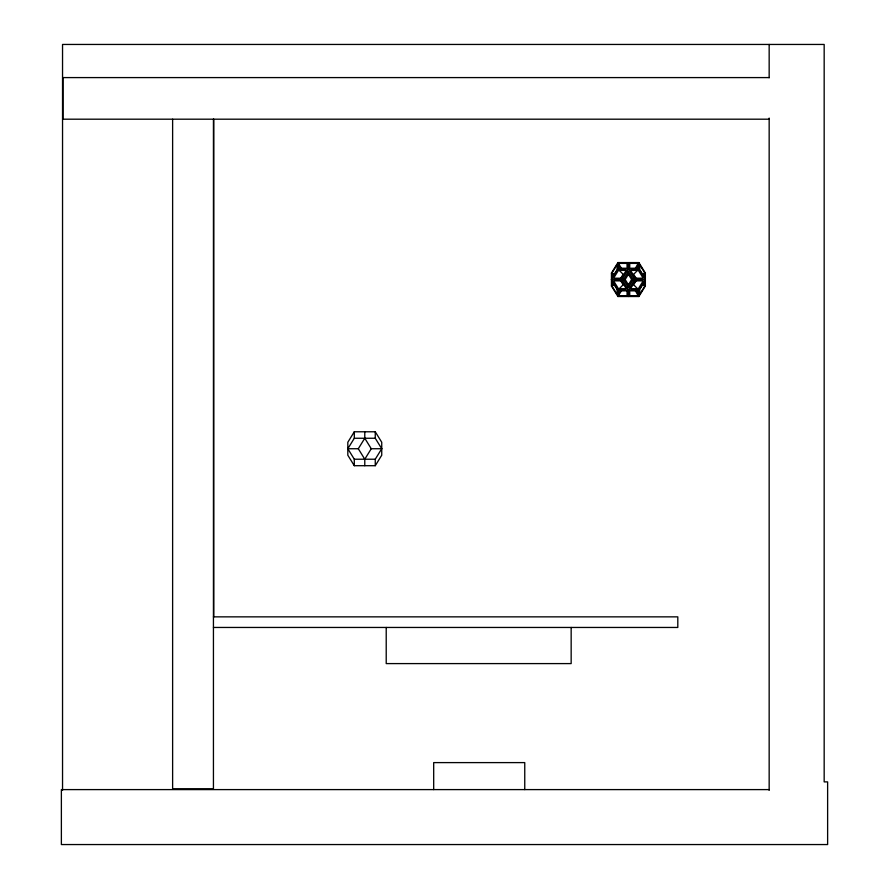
<?xml version="1.0" encoding="UTF-8"?>
<svg xmlns="http://www.w3.org/2000/svg" width="889" height="889" viewBox="0 0 889 889"><rect width="100%" height="100%" fill="white"/><g stroke="black" fill="none" stroke-linecap="round" stroke-linejoin="round"><path stroke-width="1.33" d="M354.3 431.776L347.821 442.255L347.821 455.212L354.3 465.703L375.258 465.703L381.737 455.212L381.737 442.255L375.258 431.776L354.3 431.776L354.3 438.255L347.821 448.734L354.3 459.224L354.3 465.703M347.821 448.734L358.3 448.734L364.779 438.255L364.779 431.776M364.779 465.703L364.779 459.224L371.258 448.734L381.737 448.734L375.258 459.224L375.258 465.703M611.443 273.056L617.922 262.577L638.891 262.577L645.358 273.056L645.358 286.014L638.891 296.504L617.922 296.504L611.443 286.014L611.443 273.056L615.077 274.445M621.856 290.136L617.922 296.504L617.922 290.025L611.443 279.535L617.922 269.056L617.922 262.577L621.856 268.934M620.566 278.49L623.167 274.301L618.8 269.934M611.443 279.535L621.922 279.535L628.401 269.056L628.401 262.577M628.401 271.723L623.578 279.535L628.401 287.358L633.235 279.535L628.401 271.723L628.401 274.301L625.167 279.535L623 279.535M634.957 268.934L637.58 264.7M628.401 287.403L628.401 284.78L631.646 279.535L633.801 279.535M628.401 296.504L628.401 290.025L634.879 279.535L645.358 279.535L638.891 290.025L638.891 296.504M636.235 280.591L633.646 284.78L638.013 289.147M618.8 289.147L623.167 284.78L620.566 280.591M638.013 269.934L633.646 274.301L636.235 278.49M611.443 286.014L615.077 284.624M641.725 274.445L645.358 273.056M769.163 77.587L63.03 77.587L63.03 119.193L769.163 119.193M617.922 269.056L638.891 269.056L645.358 279.535M617.922 290.025L638.891 290.025M354.3 438.255L375.258 438.255L381.737 448.734M354.3 459.224L375.258 459.224M213.438 616.855L677.807 616.855L677.807 627.456L213.438 627.456M769.163 789.599L61.374 789.599L61.374 844.55L827.626 844.55L827.626 781.887L824.17 781.887L824.17 44.45L62.541 44.45L62.541 790.377M641.725 284.624L645.358 286.014M628.401 269.056L634.879 279.535M628.401 274.301L631.646 279.535M634.957 290.136L637.58 294.381M625.167 279.535L628.401 284.78M621.922 279.535L628.401 290.025M364.779 438.255L371.258 448.734M358.3 448.734L364.779 459.224M769.163 44.45L769.163 77.788M769.163 118.07L769.163 790.377M638.891 262.577L638.891 269.056M571.16 627.456L571.16 663.594L386.215 663.594L386.215 627.456M524.754 789.599L524.754 762.606L433.688 762.606L433.688 789.599M375.258 431.776L375.258 438.255M213.76 119.193L213.76 616.855M213.438 119.193L213.438 788.787L172.622 788.787L172.622 119.193M617.099 264.733L612.265 272.545L612.265 277.379L617.099 269.567L617.099 264.733M618.433 270.389L613.599 278.201L621.411 278.201L626.245 270.389L618.433 270.389M635.391 280.868L630.557 288.692L638.38 288.692L643.203 280.868L635.391 280.868M644.536 281.691L639.713 289.514L639.713 294.337L644.536 286.525L644.536 281.691M627.067 263.4L619.255 263.4L619.255 268.234L627.067 268.234L627.067 263.4M637.557 263.4L629.734 263.4L629.734 268.234L637.557 268.234L637.557 263.4M638.38 270.389L630.557 270.389L635.391 278.201L643.203 278.201L638.38 270.389M621.411 280.868L613.599 280.868L618.433 288.692L626.245 288.692L621.411 280.868M627.067 290.847L619.255 290.847L619.255 295.67L627.067 295.67L627.067 290.847M637.557 290.847L629.734 290.847L629.734 295.67L637.557 295.67L637.557 290.847M644.536 272.545L639.713 264.733L639.713 269.567L644.536 277.379L644.536 272.545M617.099 289.514L612.265 281.691L612.265 286.525L617.099 294.337L617.099 289.514"/></g></svg>
